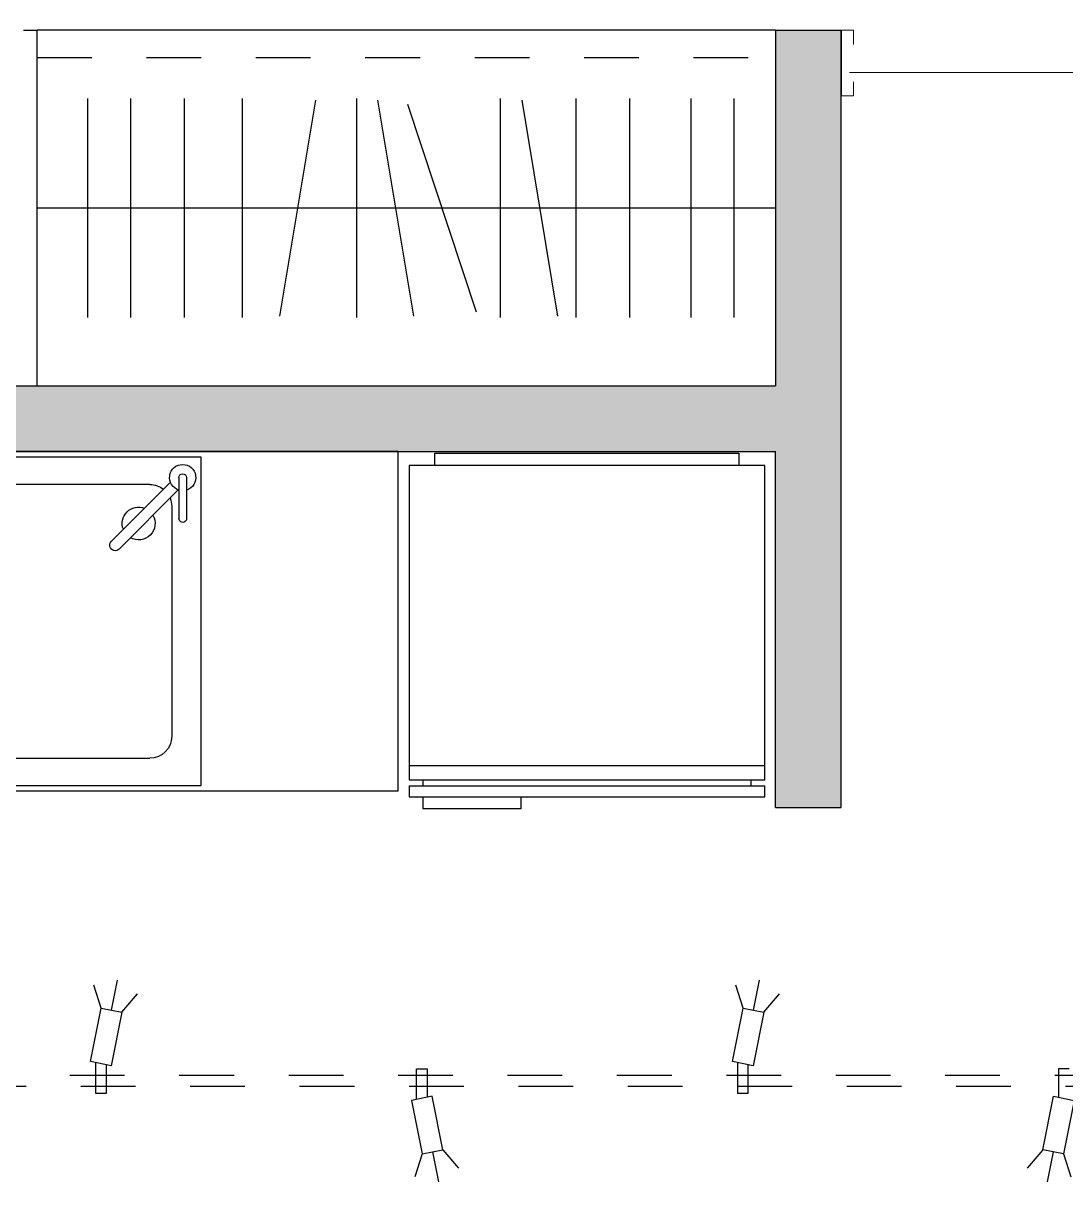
# Model space of a CAD drawing. Header units: millimetres. Extents: x 1263.84 to 1272.37, y 42.4 to 50.87.
# Drawn here: x 1268.356 to 1270.261, y 45.87 to 48.005 of the extents above; entities that cross this region are included whole.
import ezdxf

# ---------------------------------------------------------------- set-up
doc = ezdxf.new("R2010")
doc.units = ezdxf.units.MM
doc.linetypes.add('DASHED', pattern=[0.75, 0.5, -0.25])
doc.linetypes.add('TRATTEGGIATA2', pattern=[9.525, 6.35, -3.175])
doc.layers.add('ARREDI attrezzature - furniture', color=175, linetype='Continuous')
doc.layers.add('MURATURA sezioni - wall sections', color=7, linetype='Continuous')
doc.layers.add('MURATURA tratteggi - hatch walls', color=7, linetype='Continuous', lineweight=40, true_color=0xa8a8a8)
doc.layers.add('PORTE - doors', color=252, linetype='Continuous', lineweight=5)
doc.layers.add('PROIEZIONI finissime - fine lines', color=251, linetype='Continuous', lineweight=9)

# ---------------------------------------------------------------- blocks, each defined once
blk = doc.blocks.new('frigorifero - refrigerator - hi78aw25')
at = {"layer": 'ARREDI attrezzature - furniture'}
for p, q in [((0.325, -0.0223), (-0.325, -0.0223)), ((-0.325, -0.0223), (-0.325, -0.5972)), ((0.325, -0.5972), (0.325, -0.0223)), ((-0.325, -0.5709), (0.325, -0.5709)), ((-0.325, -0.5972), (0.325, -0.5972)), ((-0.3, -0.5972), (-0.3, -0.6081)), ((0.3, -0.6081), (0.3, -0.5972)), ((-0.325, -0.6081), (0.325, -0.6081)), ((-0.325, -0.6081), (-0.325, -0.6281)), ((0.325, -0.6281), (0.325, -0.6081)), ((-0.325, -0.6281), (0.325, -0.6281)), ((-0.3, -0.6281), (-0.3, -0.65)), ((-0.1205, -0.6281), (-0.1205, -0.65)), ((-0.1205, -0.65), (-0.3, -0.65))]:
    blk.add_line(p, q, dxfattribs=at)
blk.add_lwpolyline([(-0.2779, 0), (0.2779, 0), (0.2779, -0.0223), (-0.2779, -0.0223)], close=True, dxfattribs=at)
blk = doc.blocks.new('lavabo cucina - kitchen sink - hs81aw25')
at = {"layer": 'ARREDI attrezzature - furniture'}
for p, q in [((314.2625, 711.6471), (314.2625, 712.2471)), ((314.2625, 712.2471), (314.7125, 712.2471)), ((314.7125, 711.6471), (314.7125, 712.2471)), ((314.2893, 712.2098), (314.2892, 712.1348)), ((314.3033, 712.2098), (314.3032, 712.1348)), ((314.3033, 712.1858), (314.3049, 712.1874)), ((314.3046, 712.1873), (314.4125, 712.0792)), ((314.3188, 712.2014), (314.4266, 712.0933)), ((314.3563, 712.1971), (314.6187, 712.1971)), ((314.3163, 712.1571), (314.3163, 711.7371)), ((314.6587, 712.1571), (314.6587, 711.7371)), ((314.6187, 711.6971), (314.3563, 711.6971)), ((314.7125, 711.6471), (314.2625, 711.6471))]:
    blk.add_line(p, q, dxfattribs=at)
for centre, radius, start, end in [((314.2963, 712.2098), 0.0239, 286.9291, 252.9213), ((314.2963, 712.2098), 0.007, 359.9252, 179.9252), ((314.3563, 712.1571), 0.04, 90, 128.2072), ((314.6187, 712.1571), 0.04, 0, 90), ((314.3563, 712.1571), 0.04, 157.4459, 180), ((314.3767, 712.1259), 0.03, 149.75, 300.1004), ((314.3767, 712.1259), 0.03, 339.1805, 110.6699), ((314.2962, 712.1348), 0.007, 179.9252, 359.9252), ((314.4195, 712.0862), 0.01, 224.9252, 44.9252), ((314.3563, 711.7371), 0.04, 180, 270), ((314.6187, 711.7371), 0.04, 270, 0)]:
    blk.add_arc(centre, radius, start, end, dxfattribs=at)
blk = doc.blocks.new('faretti a binario - track spotlights - fh65aw26')
at = {"layer": 'ARREDI attrezzature - furniture', "linetype": 'DASHED', "ltscale": 0.04}
for p, q in [((1268.4982, 46.2055), (1268.4849, 46.2474)), ((1268.5171, 46.2018), (1268.5281, 46.2566)), ((1269.6715, 46.2055), (1269.6582, 46.2474)), ((1269.6905, 46.2018), (1269.7014, 46.2566)), ((1268.5361, 46.198), (1268.5644, 46.2315)), ((1269.7094, 46.198), (1269.7378, 46.2315)), ((1268.4877, 46.1059), (1268.4877, 46.0501)), ((1268.5077, 46.0501), (1268.5077, 46.102)), ((1269.0743, 46.0386), (1269.0743, 46.0945)), ((1269.0743, 46.0945), (1269.0943, 46.0945)), ((1269.0943, 46.0945), (1269.0943, 46.0426)), ((1269.661, 46.1059), (1269.661, 46.0501)), ((1269.681, 46.0501), (1269.681, 46.102)), ((1270.2677, 46.0945), (1270.2477, 46.0945)), ((1270.2477, 46.0945), (1270.2477, 46.0426)), ((1268.4877, 46.0501), (1268.5077, 46.0501)), ((1269.661, 46.0501), (1269.681, 46.0501)), ((1269.0849, 45.939), (1269.0715, 45.8972)), ((1269.1038, 45.9428), (1269.1147, 45.888)), ((1269.1228, 45.9466), (1269.1511, 45.913)), ((1270.2192, 45.9466), (1270.1909, 45.913)), ((1270.2382, 45.9428), (1270.2273, 45.888)), ((1270.2571, 45.939), (1270.2704, 45.8972))]:
    blk.add_line(p, q, dxfattribs=at)
at = {"layer": 'ARREDI attrezzature - furniture', "linetype": 'DASHED', "ltscale": 0.1}
for points in [[(1270.561, 47.8723), (1270.561, 46.0623), (1267.031, 46.0623)], [(1270.541, 47.8723), (1270.541, 46.0823), (1267.031, 46.0823)]]:
    blk.add_lwpolyline(points, dxfattribs=at)
at = {"layer": 'ARREDI attrezzature - furniture', "linetype": 'DASHED', "ltscale": 0.04}
for points in [[(1268.4982, 46.2055), (1268.5361, 46.198), (1268.5166, 46.1002), (1268.4787, 46.1077)], [(1269.6715, 46.2055), (1269.7094, 46.198), (1269.69, 46.1002), (1269.652, 46.1077)], [(1269.0849, 45.939), (1269.1228, 45.9466), (1269.1033, 46.0444), (1269.0654, 46.0368)], [(1270.2571, 45.939), (1270.2192, 45.9466), (1270.2387, 46.0444), (1270.2766, 46.0368)]]:
    blk.add_lwpolyline(points, close=True, dxfattribs=at)

msp = doc.modelspace()

# ---------------------------------------------------------------- hatches: boundary and pattern name
at = {"layer": 'MURATURA tratteggi - hatch walls', "ltscale": 0.02, "transparency": 33554687}
h = msp.add_hatch(color=256, dxfattribs=at)
h.dxf.hatch_style = 1
edge = h.paths.add_edge_path()
edge.add_line((1272.3519, 45.8523), (1271.9519, 45.8523))
edge.add_line((1271.9519, 45.8523), (1271.9519, 45.5723))
edge.add_line((1271.9519, 45.5723), (1271.2156, 45.5723))
edge.add_line((1271.2156, 45.5723), (1271.2156, 45.4523))
edge.add_line((1271.2156, 45.4523), (1271.9519, 45.4523))
edge.add_line((1271.9519, 45.4523), (1271.9519, 43.6023))
edge.add_line((1271.9519, 43.6023), (1269.181, 43.6023))
edge.add_line((1269.181, 43.6023), (1269.181, 45.0023))
edge.add_arc((1269.631, 45.0023), 0.45, 90, 180, ccw=False)
edge.add_line((1269.631, 45.4523), (1270.3156, 45.4523))
edge.add_line((1270.3156, 45.4523), (1270.3156, 45.5723))
edge.add_line((1270.3156, 45.5723), (1269.631, 45.5723))
edge.add_arc((1269.631, 45.0023), 0.57, 90, 180)
edge.add_line((1269.061, 45.0023), (1269.061, 43.6023))
edge.add_line((1269.061, 43.6023), (1264.208, 43.6023))
edge.add_line((1264.208, 43.6023), (1264.208, 43.8985))
edge.add_line((1264.208, 43.8985), (1263.858, 43.8985))
edge.add_line((1263.858, 43.8985), (1263.858, 43.4823))
edge.add_line((1263.858, 43.4823), (1272.3519, 43.4823))
edge.add_line((1272.3519, 43.4823), (1272.3519, 45.8523))
h.paths.add_polyline_path([(1269.851, 47.9923), (1269.731, 47.9923), (1269.731, 47.3423), (1267.031, 47.3423), (1267.031, 47.9923), (1266.911, 47.9923), (1266.911, 46.7223), (1265.178, 46.7223), (1265.178, 46.6942), (1266.0065, 46.6942), (1266.0065, 46.6304), (1265.178, 46.6304), (1265.178, 46.6023), (1267.031, 46.6023), (1267.031, 47.2223), (1269.731, 47.2223), (1269.731, 46.5723), (1269.851, 46.5723)])
h.paths.add_polyline_path([(1264.208, 46.6023), (1264.3354, 46.6023), (1264.3354, 46.7223), (1264.208, 46.7223), (1264.208, 47.0223), (1263.858, 47.0223), (1263.858, 46.3023), (1264.208, 46.3023)])
h.paths.add_polyline_path([(1271.251, 47.0987), (1271.9519, 47.0987), (1271.9519, 47.0123), (1272.3519, 47.0123), (1272.3519, 49.8461), (1263.858, 49.8461), (1263.858, 49.4261), (1264.208, 49.4261), (1264.208, 49.7261), (1271.9519, 49.7261), (1271.9519, 47.9923), (1271.231, 47.9923), (1271.231, 47.9782), (1271.9093, 47.9782), (1271.9093, 47.8863), (1271.231, 47.8863), (1271.231, 47.8723), (1271.9519, 47.8723), (1271.9519, 47.3387), (1271.9519, 47.2187), (1271.251, 47.2187)])

# ---------------------------------------------------------------- linework, layer by layer
at = {"layer": 'ARREDI attrezzature - furniture', "color": 2}
for p in [(1268.356, 47.9923), (1268.381, 47.3423)]:
    msp.add_line(p, (1268.381, 47.9923), dxfattribs=at)
at = {"layer": 'ARREDI attrezzature - furniture', "ltscale": 0.02}
msp.add_line((1269.731, 47.9923), (1268.381, 47.9923), dxfattribs=at)
at = {"layer": 'ARREDI attrezzature - furniture', "linetype": 'TRATTEGGIATA2', "ltscale": 0.01}
msp.add_line((1268.381, 47.9423), (1269.731, 47.9423), dxfattribs=at)
at = {"layer": 'ARREDI attrezzature - furniture'}
for p, q in [((1268.4734, 47.8673), (1268.4734, 47.4673)), ((1268.5521, 47.8673), (1268.5521, 47.4673)), ((1268.6497, 47.8673), (1268.6497, 47.4673)), ((1268.756, 47.8673), (1268.756, 47.4673)), ((1268.8898, 47.8646), (1268.8243, 47.47)), ((1268.9651, 47.8673), (1268.9651, 47.4673)), ((1269.0034, 47.8646), (1269.0689, 47.47)), ((1269.2275, 47.8673), (1269.2275, 47.4673)), ((1269.267, 47.8646), (1269.3325, 47.47)), ((1269.3656, 47.8673), (1269.3656, 47.4673)), ((1269.464, 47.8673), (1269.464, 47.4673)), ((1269.5759, 47.8673), (1269.5759, 47.4673)), ((1269.6545, 47.8673), (1269.6545, 47.4673)), ((1269.0584, 47.8572), (1269.1838, 47.4774))]:
    msp.add_line(p, q, dxfattribs=at)
msp.add_lwpolyline([(1269.731, 47.6673), (1268.381, 47.6673)], dxfattribs=at)
at = {"layer": 'ARREDI attrezzature - furniture', "ltscale": 0.02}
msp.add_lwpolyline([(1269.041, 46.6023), (1269.041, 47.2223), (1267.031, 47.2223), (1267.031, 46.6023)], close=True, dxfattribs=at)
at = {"layer": 'MURATURA sezioni - wall sections', "ltscale": 0.02}
for p, q in [((1269.731, 47.9923), (1269.731, 47.3423)), ((1269.731, 47.9923), (1269.851, 47.9923)), ((1269.851, 46.5723), (1269.851, 47.9923)), ((1269.731, 46.5723), (1269.731, 47.2223)), ((1269.731, 46.5723), (1269.851, 46.5723)), ((1269.731, 46.5723), (1269.731, 46.5723)), ((1269.731, 46.5723), (1269.731, 46.5723)), ((1269.731, 46.5723), (1269.731, 46.5723)), ((1269.731, 46.5723), (1269.731, 46.5723)), ((1269.731, 46.5723), (1269.731, 46.5723)), ((1269.731, 46.5723), (1269.731, 46.5723))]:
    msp.add_line(p, q, dxfattribs=at)
at = {"layer": 'MURATURA sezioni - wall sections'}
for p, q in [((1269.851, 47.9923), (1269.851, 47.8723)), ((1267.031, 47.3423), (1269.731, 47.3423)), ((1267.031, 47.2223), (1269.731, 47.2223))]:
    msp.add_line(p, q, dxfattribs=at)
at = {"layer": 'MURATURA tratteggi - hatch walls', "ltscale": 0.02, "transparency": 33554687}
msp.add_line((1269.731, 46.5723), (1269.731, 46.5723), dxfattribs=at)
msp.add_line((1269.731, 46.5723), (1269.731, 46.5723), dxfattribs=at)
msp.add_line((1269.731, 46.5723), (1269.731, 46.5723), dxfattribs=at)
msp.add_line((1269.731, 46.5723), (1269.731, 46.5723), dxfattribs=at)
msp.add_line((1269.731, 46.5723), (1269.731, 46.5723), dxfattribs=at)
msp.add_line((1269.731, 46.5723), (1269.731, 46.5723), dxfattribs=at)
at = {"layer": 'PORTE - doors', "color": 2}
msp.add_lwpolyline([(1269.8735, 47.9664), (1269.8735, 47.9923), (1269.851, 47.9923), (1269.851, 47.8723), (1269.8735, 47.8723), (1269.8735, 47.8981)], dxfattribs=at)
at = {"layer": 'PROIEZIONI finissime - fine lines', "ltscale": 0.02}
msp.add_line((1270.3358, 47.9152), (1269.8658, 47.9152), dxfattribs=at)

# ---------------------------------------------------------------- block references
at = {"layer": 'ARREDI attrezzature - furniture'}
for name, p in [('faretti a binario - track spotlights - fh65aw26', (0, 0)), ('frigorifero - refrigerator - hi78aw25', (1269.386, 47.2195))]:
    msp.add_blockref(name, p, dxfattribs=at)
at = {"layer": 'ARREDI attrezzature - furniture', "xscale": -1}
msp.add_blockref('lavabo cucina - kitchen sink - hs81aw25', (1582.9435, -665.0349), dxfattribs=at)

doc.saveas('drawing.dxf')
